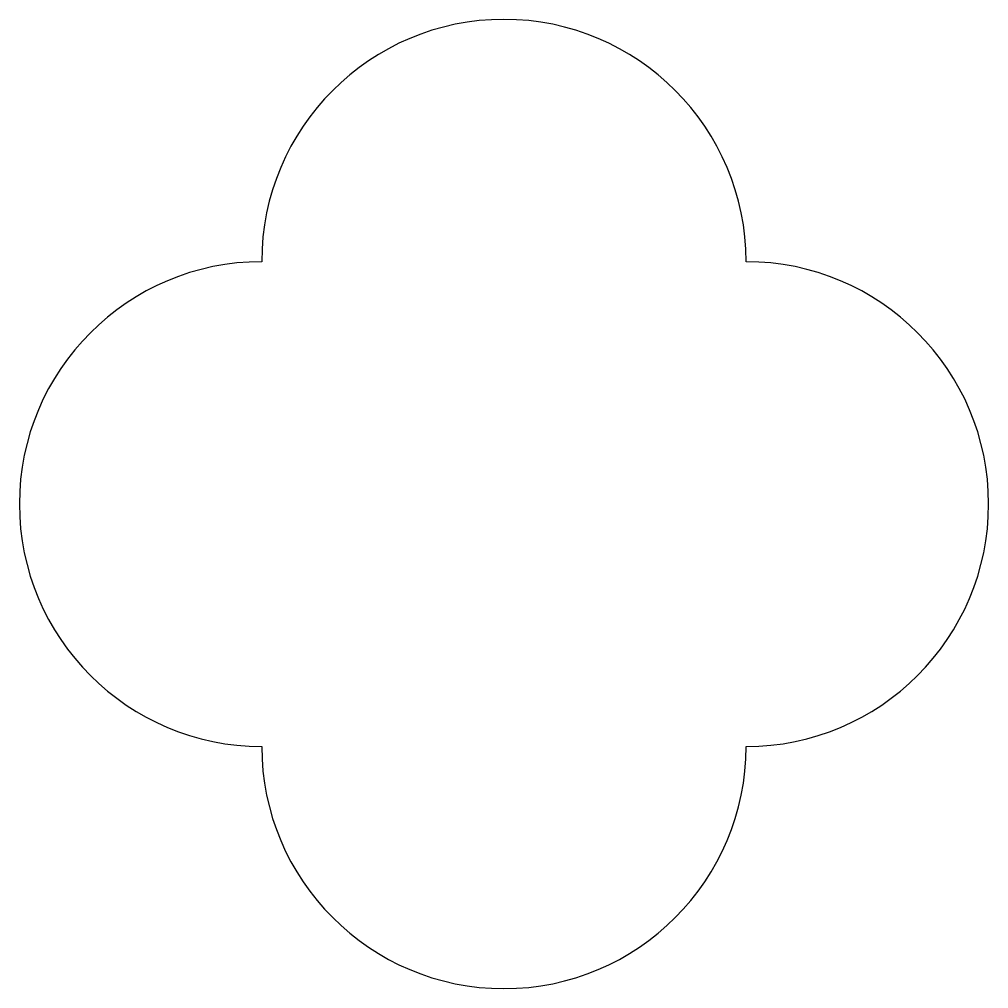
# Model space of a CAD drawing. Header units: centimetres. Extents: x -8.4 to 8.4, y -8.4 to 8.4.
import ezdxf

# ---------------------------------------------------------------- set-up
doc = ezdxf.new("R2010")
doc.units = ezdxf.units.CM
doc.header["$MEASUREMENT"] = 0
doc.layers.add('Camada 1', color=7, linetype='Continuous')

msp = doc.modelspace()

# ---------------------------------------------------------------- linework, layer by layer
at = {"layer": 'Camada 1'}
msp.add_open_spline([(4.21472, 4.21505), (6.54181, 4.21505), (8.43258, 2.32709), (8.43258, 0.00138), (8.43258, 0.00138), (8.43258, -2.32989), (6.54181, -4.21928), (4.21472, -4.21928), (4.21472, -4.21928), (4.21472, -6.54079), (2.32536, -8.43155), (-0.00104, -8.43155), (-0.00104, -8.43155), (-2.32744, -8.43155), (-4.21612, -6.54078), (-4.21612, -4.21928), (-4.21612, -4.21928), (-6.5439, -4.21926), (-8.43257, -2.32989), (-8.43257, 0.00138), (-8.43257, 0.00138), (-8.43257, 2.32709), (-6.54389, 4.21505), (-4.21612, 4.21505), (-4.21612, 4.21505), (-4.21612, 6.54076), (-2.32745, 8.43153), (-0.00104, 8.43153), (-0.00104, 8.43153), (2.32536, 8.43153), (4.21472, 6.54076), (4.21472, 4.21505)], degree=3, knots=[0, 0, 0, 0, 0.11111111, 0.11111111, 0.11111111, 0.11111111, 0.22222222, 0.22222222, 0.22222222, 0.22222222, 0.33333333, 0.33333333, 0.33333333, 0.33333333, 0.44444444, 0.44444444, 0.44444444, 0.44444444, 0.55555556, 0.55555556, 0.55555556, 0.55555556, 0.66666667, 0.66666667, 0.66666667, 0.66666667, 0.77777778, 0.77777778, 0.77777778, 0.77777778, 1, 1, 1, 1], dxfattribs=at)

doc.saveas('drawing.dxf')
